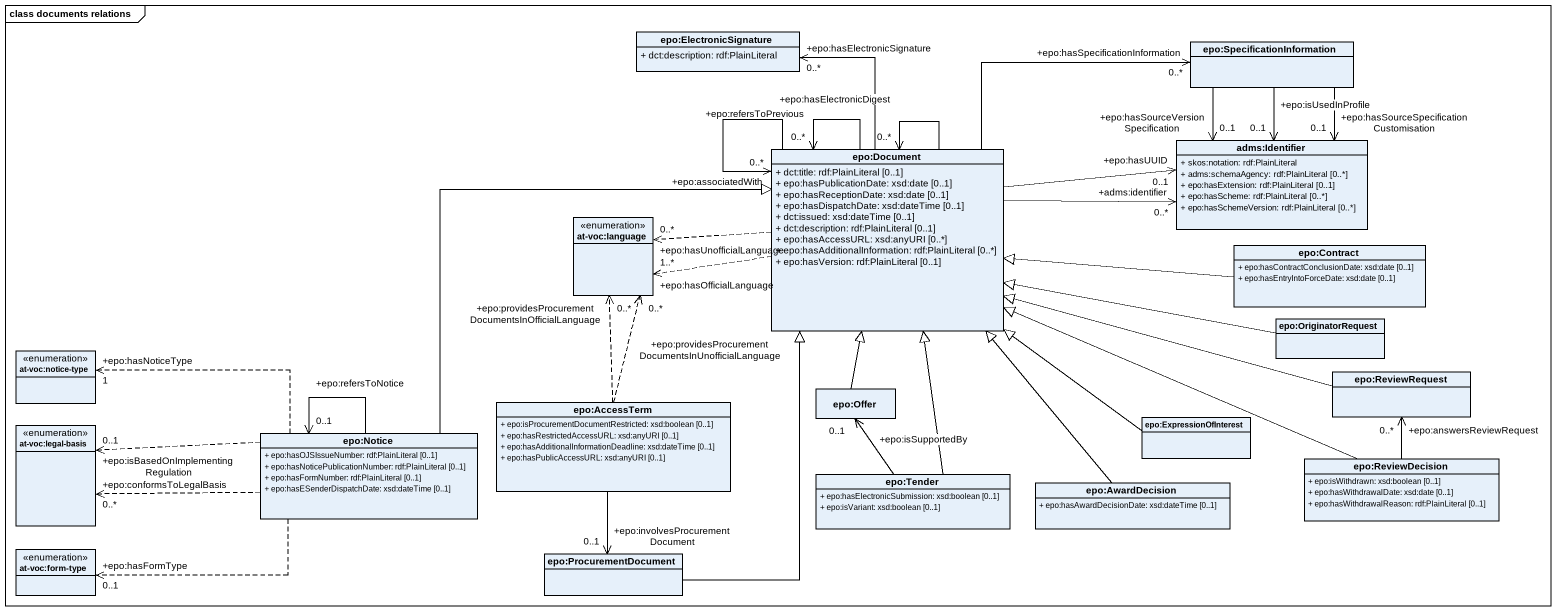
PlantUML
@startuml
mainframe class documents relations
hide circle
hide empty members
skinparam classAttributeIconSize 0
class "epo:ElectronicSignature" as epo_ElectronicSignature {
  + dct:description: rdf:PlainLiteral
}
class "epo:SpecificationInformation" as epo_SpecificationInformation
class "epo:Document" as epo_Document {
  + dct:title: rdf:PlainLiteral [0..1]
  + epo:hasPublicationDate: xsd:date [0..1]
  + epo:hasReceptionDate: xsd:date [0..1]
  + epo:hasDispatchDate: xsd:dateTime [0..1]
  + dct:issued: xsd:dateTime [0..1]
  + dct:description: rdf:PlainLiteral [0..1]
  + epo:hasAccessURL: xsd:anyURI [0..*]
  + epo:hasAdditionalInformation: rdf:PlainLiteral [0..*]
  + epo:hasVersion: rdf:PlainLiteral [0..1]
}
class "adms:Identifier" as adms_Identifier {
  + skos:notation: rdf:PlainLiteral
  + adms:schemaAgency: rdf:PlainLiteral [0..*]
  + epo:hasExtension: rdf:PlainLiteral [0..1]
  + epo:hasScheme: rdf:PlainLiteral [0..*]
  + epo:hasSchemeVersion: rdf:PlainLiteral [0..*]
}
enum "at-voc:language" as at_voc_language
class "epo:Contract" as epo_Contract {
  + epo:hasContractConclusionDate: xsd:date [0..1]
  + epo:hasEntryIntoForceDate: xsd:date [0..1]
}
class "epo:OriginatorRequest" as epo_OriginatorRequest
enum "at-voc:notice-type" as at_voc_notice_type
class "epo:AccessTerm" as epo_AccessTerm {
  + epo:isProcurementDocumentRestricted: xsd:boolean [0..1]
  + epo:hasRestrictedAccessURL: xsd:anyURI [0..1]
  + epo:hasAdditionalInformationDeadline: xsd:dateTime [0..1]
  + epo:hasPublicAccessURL: xsd:anyURI [0..1]
}
class "epo:Offer" as epo_Offer
class "epo:ReviewRequest" as epo_ReviewRequest
enum "at-voc:legal-basis" as at_voc_legal_basis
class "epo:Notice" as epo_Notice {
  + epo:hasOJSIssueNumber: rdf:PlainLiteral [0..1]
  + epo:hasNoticePublicationNumber: rdf:PlainLiteral [0..1]
  + epo:hasFormNumber: rdf:PlainLiteral [0..1]
  + epo:hasESenderDispatchDate: xsd:dateTime [0..1]
}
class "epo:ExpressionOfInterest" as epo_ExpressionOfInterest
class "epo:Tender" as epo_Tender {
  + epo:hasElectronicSubmission: xsd:boolean [0..1]
  + epo:isVariant: xsd:boolean [0..1]
}
class "epo:AwardDecision" as epo_AwardDecision {
  + epo:hasAwardDecisionDate: xsd:dateTime [0..1]
}
class "epo:ReviewDecision" as epo_ReviewDecision {
  + epo:isWithdrawn: xsd:boolean [0..1]
  + epo:hasWithdrawalDate: xsd:date [0..1]
  + epo:hasWithdrawalReason: rdf:PlainLiteral [0..1]
}
enum "at-voc:form-type" as at_voc_form_type
class "epo:ProcurementDocument" as epo_ProcurementDocument
epo_SpecificationInformation --> "+epo:hasSourceVersionSpecification\n0..1" adms_Identifier
epo_SpecificationInformation --> "+epo:hasSourceSpecificationCustomisation\n0..1" adms_Identifier
epo_SpecificationInformation --> "+epo:isUsedInProfile\n0..1" adms_Identifier
epo_Document -up-> "+epo:hasElectronicSignature\n0..*" epo_ElectronicSignature
epo_Document -right-> "+epo:hasSpecificationInformation\n0..*" epo_SpecificationInformation
epo_Document --> "+epo:refersToPrevious\n0..*" epo_Document
epo_Document --> "+epo:associatedWith\n0..*" epo_Document
epo_Document --> "+epo:hasElectronicDigest\n0..*" epo_Document
epo_Document -right-> "+adms:identifier\n0..*" adms_Identifier
epo_Document -right-> "+epo:hasUUID\n0..1" adms_Identifier
epo_Document .left.> "+epo:hasUnofficialLanguage\n0..*" at_voc_language
epo_Document .left.> "+epo:hasOfficialLanguage\n1..*" at_voc_language
epo_Contract -left-|> epo_Document
epo_OriginatorRequest -left-|> epo_Document
epo_AccessTerm .up.> "+epo:providesProcurementDocumentsInOfficialLanguage\n0..*" at_voc_language
epo_AccessTerm .up.> "+epo:providesProcurementDocumentsInUnofficialLanguage\n0..*" at_voc_language
epo_AccessTerm --> "+epo:involvesProcurementDocument\n0..1" epo_ProcurementDocument
epo_Offer -up-|> epo_Document
epo_ReviewRequest -left-|> epo_Document
epo_Notice -right-|> epo_Document
epo_Notice .left.> "+epo:hasNoticeType\n1" at_voc_notice_type
epo_Notice .left.> "+epo:isBasedOnImplementingRegulation\n0..1" at_voc_legal_basis
epo_Notice .left.> "+epo:conformsToLegalBasis\n0..*" at_voc_legal_basis
epo_Notice --> "+epo:refersToNotice\n0..1" epo_Notice
epo_Notice .left.> "+epo:hasFormType\n0..1" at_voc_form_type
epo_ExpressionOfInterest -up-|> epo_Document
epo_Tender -up-|> epo_Document
epo_Tender -up-> "+epo:isSupportedBy\n0..1" epo_Offer
epo_AwardDecision -up-|> epo_Document
epo_ReviewDecision -left-|> epo_Document
epo_ReviewDecision -up-> "+epo:answersReviewRequest\n0..*" epo_ReviewRequest
epo_ProcurementDocument -up-|> epo_Document
@enduml
